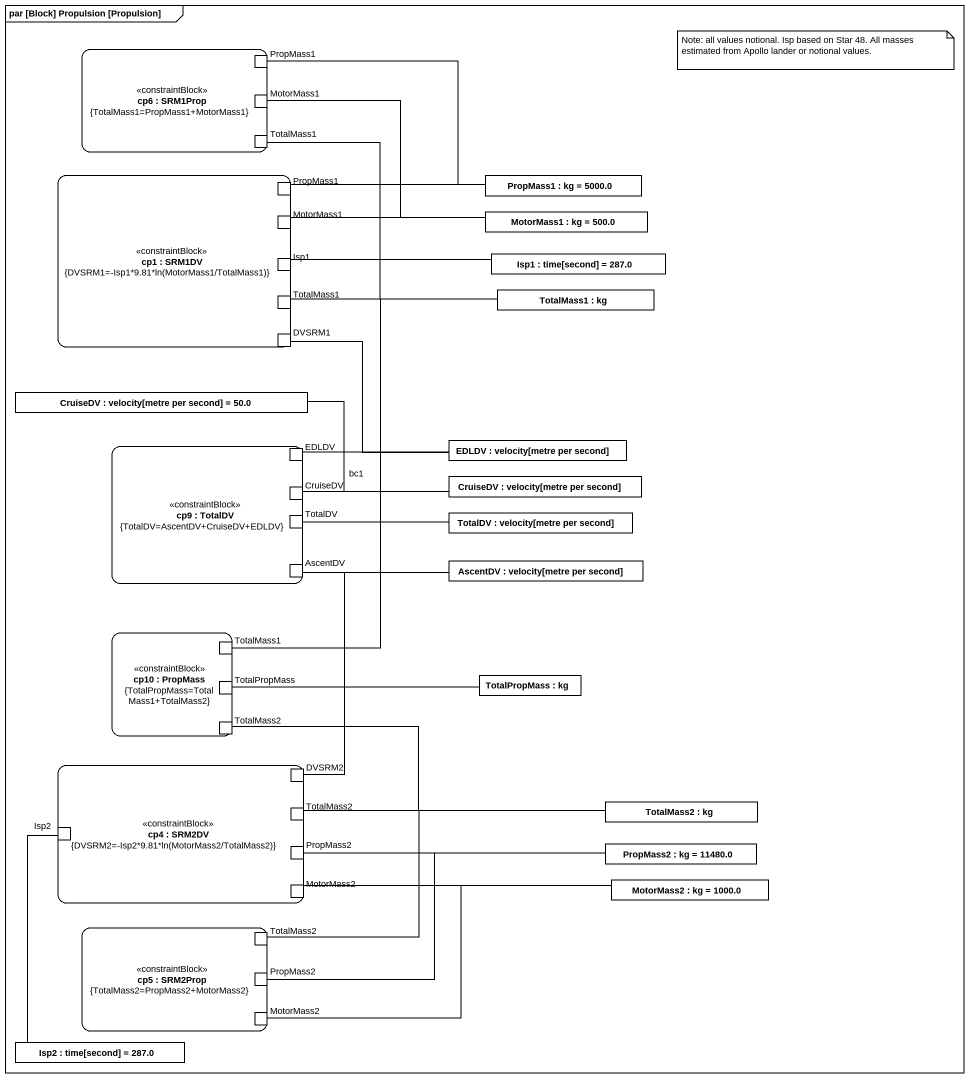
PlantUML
@startuml
mainframe par [Block] Propulsion [Propulsion]
rectangle "cp6 : SRM1Prop\n{TotalMass1=PropMass1+MotorMass1}" as cp6 <<constraintBlock>> {
  port PropMass1
  port MotorMass1
  port TotalMass1
}
rectangle "cp1 : SRM1DV\n{DVSRM1=-Isp1*9.81*ln(MotorMass1/TotalMass1)}" as cp1 <<constraintBlock>> {
  port "PropMass1" as PropMass1_2
  port "MotorMass1" as MotorMass1_2
  port Isp1
  port "TotalMass1" as TotalMass1_2
  port DVSRM1
}
rectangle "PropMass1 : kg = 5000.0" as PropMass1_3
rectangle "MotorMass1 : kg = 500.0" as MotorMass1_3
rectangle "Isp1 : time[second] = 287.0" as Isp1_2
rectangle "TotalMass1 : kg" as TotalMass1_3
rectangle "CruiseDV : velocity[metre per second] = 50.0" as CruiseDV
rectangle "cp9 : TotalDV\n{TotalDV=AscentDV+CruiseDV+EDLDV}" as cp9 <<constraintBlock>> {
  port EDLDV
  port "CruiseDV" as CruiseDV_2
  port TotalDV
  port AscentDV
}
rectangle "EDLDV : velocity[metre per second]" as EDLDV_2
rectangle "CruiseDV : velocity[metre per second]" as CruiseDV_3
rectangle "TotalDV : velocity[metre per second]" as TotalDV_2
rectangle "AscentDV : velocity[metre per second]" as AscentDV_2
rectangle "cp10 : PropMass\n{TotalPropMass=TotalMass1+TotalMass2}" as cp10 <<constraintBlock>> {
  port "TotalMass1" as TotalMass1_4
  port TotalPropMass
  port TotalMass2
}
rectangle "TotalPropMass : kg" as TotalPropMass_2
rectangle "cp4 : SRM2DV\n{DVSRM2=-Isp2*9.81*ln(MotorMass2/TotalMass2)}" as cp4 <<constraintBlock>> {
  port DVSRM2
  port "TotalMass2" as TotalMass2_2
  port Isp2
  port PropMass2
  port MotorMass2
}
rectangle "TotalMass2 : kg" as TotalMass2_3
rectangle "PropMass2 : kg = 11480.0" as PropMass2_2
rectangle "MotorMass2 : kg = 1000.0" as MotorMass2_2
rectangle "cp5 : SRM2Prop\n{TotalMass2=PropMass2+MotorMass2}" as cp5 <<constraintBlock>> {
  port "TotalMass2" as TotalMass2_4
  port "PropMass2" as PropMass2_3
  port "MotorMass2" as MotorMass2_3
}
rectangle "Isp2 : time[second] = 287.0" as Isp2_2
PropMass1_3 -left- PropMass1
PropMass1_3 -left- PropMass1_2
MotorMass1_3 -left- MotorMass1
MotorMass1_3 -left- MotorMass1_2
Isp1_2 -left- Isp1
TotalMass1_3 -left- TotalMass1
TotalMass1_3 -left- TotalMass1_2
TotalMass1_3 -- TotalMass1_4
DVSRM1 -right- EDLDV_2
EDLDV_2 -left- EDLDV
CruiseDV_3 -left- CruiseDV : bc1
CruiseDV_3 -left- CruiseDV_2
TotalDV_2 -left- TotalDV
AscentDV_2 -left- AscentDV
AscentDV_2 -- DVSRM2
TotalPropMass_2 -left- TotalPropMass
TotalMass2_3 -left- TotalMass2
TotalMass2_3 -left- TotalMass2_2
TotalMass2_3 -left- TotalMass2_4
PropMass2_2 -left- PropMass2
PropMass2_2 -left- PropMass2_3
MotorMass2_2 -left- MotorMass2
MotorMass2_2 -left- MotorMass2_3
Isp2_2 -up- Isp2
note as N1
  Note: all values notional. Isp based on Star 48. All masses estimated from Apollo lander or notional values.
end note
@enduml
